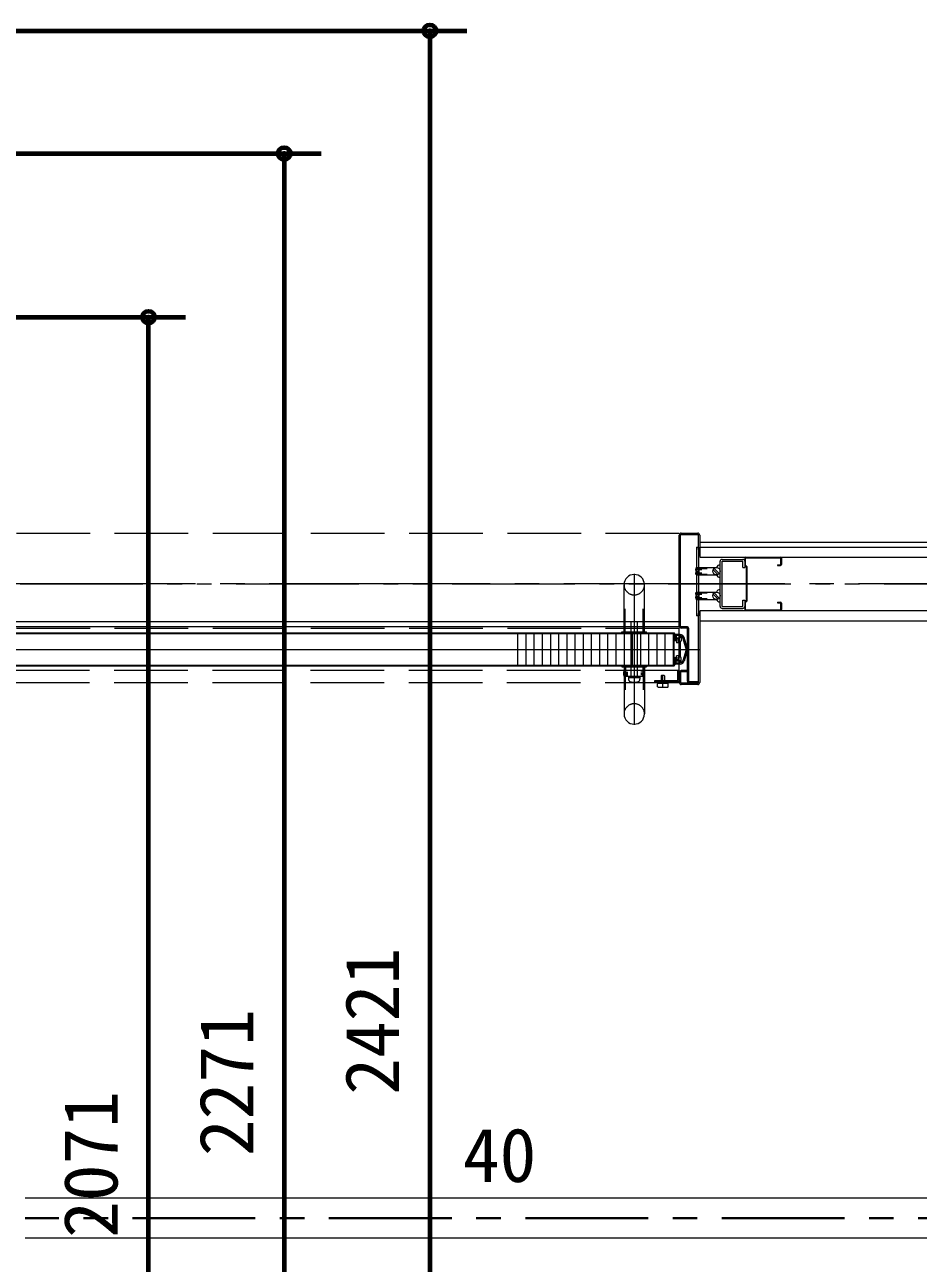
# Model space of a CAD drawing. Units: millimetres at full size, sheet at 1:30. Extents: x -16828 to 149130, y 47892 to 100313.
# Drawn here: x -1764 to -672, y 56415 to 57929 of the extents above; entities that cross this region are included whole.
import ezdxf
from ezdxf.enums import TextEntityAlignment as Align

# ---------------------------------------------------------------- set-up
doc = ezdxf.new("R2010")
doc.units = ezdxf.units.MM
doc.header["$LTSCALE"] = 30
doc.header["$PDMODE"] = 32
doc.header["$PDSIZE"] = 15
for name, pattern in [('CHAIN1', [8, 5, -1, 1, -1]), ('CHAIN2', [12, 9, -1, 1, -1]), ('DASHED3', [4, 3, -1]), ('DOUBLE_CHAIN1', [8.8, 5, -1, 0.6, -0.6, 0.6, -1])]:
    doc.linetypes.add(name, pattern=pattern)
for name, color, linetype, lineweight in [('2-2_間仕切り芯', 7, 'DOUBLE_CHAIN1', 15), ('2-3_間仕切り', 7, 'Continuous', 15), ('2-A_建具', 7, 'Continuous', 15), ('3-0_AIHO08-壁芯', 7, 'CHAIN2', 15), ('9-B_配管－給湯１２：ＨＴＬＰ（ＵＸ）', 3, 'Continuous', 20), ('9-E_配管－給湯１：ＣＵＰ(Ｍ)', 1, 'Continuous', 60)]:
    doc.layers.add(name, color=color, linetype=linetype, lineweight=lineweight)
doc.styles.add('ＭＳ ゴシック', font='')
doc.styles.get('ＭＳ ゴシック').set_extended_font_data('MS Gothic')

msp = doc.modelspace()

# ---------------------------------------------------------------- linework, layer by layer
at = {"layer": '2-2_間仕切り芯'}
msp.add_line((-3353.58, 57245.86), (537.67, 57245.86), dxfattribs=at)
at = {"layer": '2-3_間仕切り'}
for p, q in [((-939.04, 57296.86), (-247.04, 57296.86)), ((-939.04, 57290.86), (-247.04, 57290.86)), ((-939.04, 57278.36), (-247.04, 57278.36)), ((-939.04, 57213.36), (-167.54, 57213.36)), ((-939.04, 57200.86), (-467.54, 57200.86))]:
    msp.add_line(p, q, dxfattribs=at)
at = {"layer": '2-A_建具', "linetype": 'DASHED3'}
for p, q in [((-1894.04, 57307.86), (-961.64, 57307.86)), ((-942.94, 57290.86), (-942.94, 57206.86)), ((-940.64, 57290.86), (-940.64, 57206.86)), ((-1030.04, 57187.36), (-1030.04, 57215.23)), ((-1008.04, 57187.36), (-1008.04, 57215.23)), ((-1894.04, 57191.86), (-961.64, 57191.86)), ((-1023.04, 57199.58), (-1023.04, 57132.86)), ((-1021.54, 57185.26), (-1021.54, 57146.46)), ((-1015.04, 57132.86), (-1015.04, 57199.58)), ((-1011.54, 57185.26), (-1011.54, 57146.46)), ((-964.54, 57191.86), (-964.54, 57124.86)), ((-964.54, 57139.86), (-2744.04, 57139.86)), ((-1034.04, 57144.36), (-1004.04, 57144.36)), ((-1031.34, 57132.86), (-1031.34, 57139.86)), ((-1031.34, 57139.86), (-1029.34, 57137.86)), ((-1030.04, 57144.36), (-1030.04, 57116.5)), ((-1029.54, 57144.36), (-1029.54, 57133.86)), ((-1006.74, 57139.86), (-1008.74, 57137.86)), ((-1008.54, 57144.36), (-1008.54, 57133.86)), ((-1008.04, 57144.36), (-1008.04, 57116.5)), ((-1006.74, 57132.86), (-1006.74, 57139.86)), ((-965.64, 57139.06), (-964.04, 57139.06)), ((-964.04, 57128.46), (-964.04, 57139.06)), ((-964.54, 57124.86), (-2744.04, 57124.86)), ((-1032.14, 57136.36), (-1026.96, 57136.36)), ((-1031.34, 57132.86), (-1031.54, 57132.86)), ((-1031.34, 57132.86), (-1029.34, 57134.86)), ((-1029.34, 57137.86), (-1026.96, 57137.86)), ((-1029.34, 57134.86), (-1026.96, 57134.86)), ((-1028.54, 57132.86), (-1009.54, 57132.86)), ((-1026.04, 57132.86), (-1026.04, 57129.2)), ((-1012.04, 57130.86), (-1026.04, 57130.86)), ((-1012.04, 57132.86), (-1012.04, 57129.2)), ((-1008.74, 57137.86), (-1011.12, 57137.86)), ((-1011.12, 57136.36), (-1005.94, 57136.36)), ((-1008.74, 57134.86), (-1011.12, 57134.86)), ((-1006.74, 57132.86), (-1008.74, 57134.86)), ((-1006.74, 57132.86), (-1006.54, 57132.86)), ((-994.04, 57126.06), (-994.04, 57127.66)), ((-994.04, 57126.06), (-966.44, 57126.06)), ((-990.04, 57124.06), (-990.54, 57123.56)), ((-978.04, 57124.06), (-990.04, 57124.06)), ((-989.04, 57124.06), (-989.04, 57124.86)), ((-986.04, 57133.66), (-986.04, 57124.86)), ((-984.04, 57119.06), (-984.04, 57134.06)), ((-982.44, 57134.06), (-982.04, 57133.66)), ((-982.04, 57133.66), (-982.04, 57124.86)), ((-979.04, 57124.06), (-979.04, 57124.86)), ((-978.04, 57124.06), (-977.54, 57123.56)), ((-990.54, 57120.06), (-990.54, 57123.56)), ((-989.54, 57119.06), (-990.54, 57120.06)), ((-978.54, 57119.06), (-989.54, 57119.06)), ((-977.54, 57120.06), (-978.54, 57119.06)), ((-977.54, 57120.06), (-977.54, 57123.56))]:
    msp.add_line(p, q, dxfattribs=at)
at = {"layer": '2-A_建具'}
for p, q in [((-962.44, 57193.46), (-962.44, 57306.26)), ((-962.44, 57306.26), (-940.64, 57306.26)), ((-961.64, 57307.86), (-941.44, 57307.86)), ((-940.64, 57287.86), (-940.64, 57306.26)), ((-964.04, 57194.26), (-964.04, 57305.46)), ((-942.94, 57290.86), (-940.64, 57290.86)), ((-939.04, 57305.46), (-939.04, 57279.36)), ((-940.64, 57287.86), (-939.04, 57287.86)), ((-911.64, 57275.86), (-886.44, 57275.86)), ((-884.04, 57277.16), (-884.04, 57265.86)), ((-883.24, 57277.56), (-839.84, 57277.56)), ((-883.24, 57268.69), (-883.24, 57277.56)), ((-882.84, 57278.36), (-840.24, 57278.36)), ((-839.84, 57269.16), (-839.84, 57277.56)), ((-839.04, 57277.16), (-839.04, 57269.56)), ((-944.03, 57263.36), (-936.28, 57263.36)), ((-943.7, 57264.86), (-929.84, 57264.86)), ((-942.54, 57265.86), (-918.54, 57265.86)), ((-916.49, 57257.08), (-922.64, 57263.23)), ((-915.07, 57258.49), (-921.41, 57264.83)), ((-914.04, 57218.26), (-914.04, 57273.46)), ((-911.74, 57273.56), (-886.34, 57273.56)), ((-911.74, 57218.16), (-911.74, 57273.56)), ((-886.34, 57265.86), (-886.34, 57273.56)), ((-886.34, 57265.86), (-884.04, 57265.86)), ((-883.69, 57268.01), (-882.04, 57266.36)), ((-883.24, 57268.69), (-881.24, 57266.69)), ((-882.04, 57225.36), (-882.04, 57266.36)), ((-881.24, 57225.03), (-881.24, 57266.69)), ((-844.04, 57269.16), (-839.84, 57269.16)), ((-844.04, 57269.16), (-844.04, 57268.36)), ((-844.04, 57268.36), (-840.24, 57268.36)), ((-1019.04, 57258.36), (-1019.04, 57073.36)), ((-942.54, 57256.86), (-918.54, 57256.86)), ((-941.39, 57257.86), (-929.84, 57257.86)), ((-941.05, 57259.36), (-936.28, 57259.36)), ((-1031.54, 57187.36), (-1031.54, 57244.86)), ((-1006.54, 57187.36), (-1006.54, 57244.86)), ((-944.03, 57233.36), (-936.28, 57233.36)), ((-943.7, 57234.86), (-929.84, 57234.86)), ((-942.54, 57235.86), (-918.54, 57235.86)), ((-916.49, 57227.08), (-922.64, 57233.23)), ((-915.07, 57228.49), (-921.41, 57234.83)), ((-942.54, 57226.86), (-918.54, 57226.86)), ((-941.39, 57227.86), (-929.84, 57227.86)), ((-941.05, 57229.36), (-936.28, 57229.36)), ((-911.74, 57218.16), (-886.34, 57218.16)), ((-911.64, 57215.86), (-886.44, 57215.86)), ((-886.34, 57225.86), (-884.04, 57225.86)), ((-886.34, 57218.16), (-886.34, 57225.86)), ((-884.04, 57225.86), (-884.04, 57214.56)), ((-882.04, 57225.36), (-883.69, 57223.71)), ((-881.24, 57225.03), (-883.24, 57223.03)), ((-883.24, 57214.16), (-883.24, 57223.03)), ((-844.04, 57223.36), (-840.24, 57223.36)), ((-844.04, 57223.36), (-844.04, 57222.56)), ((-844.04, 57222.56), (-839.84, 57222.56)), ((-839.84, 57214.16), (-839.84, 57222.56)), ((-839.04, 57222.16), (-839.04, 57214.56)), ((-1894.04, 57199.86), (-964.04, 57199.86)), ((-940.64, 57206.86), (-942.94, 57206.86)), ((-939.04, 57209.86), (-940.64, 57209.86)), ((-940.64, 57124.46), (-940.64, 57209.86)), ((-939.04, 57212.36), (-939.04, 57125.26)), ((-883.24, 57214.16), (-839.84, 57214.16)), ((-882.84, 57213.36), (-840.24, 57213.36)), ((-1928.04, 57185.26), (-970.04, 57185.26)), ((-1927.74, 57185.86), (-970.34, 57185.86)), ((-1894.04, 57193.86), (-964.04, 57193.86)), ((-1161.54, 57185.26), (-1161.54, 57146.46)), ((-1151.54, 57185.26), (-1151.54, 57146.46)), ((-1141.54, 57185.26), (-1141.54, 57146.46)), ((-1131.54, 57185.26), (-1131.54, 57146.46)), ((-1121.54, 57185.26), (-1121.54, 57146.46)), ((-1111.54, 57185.26), (-1111.54, 57146.46)), ((-1101.54, 57185.26), (-1101.54, 57146.46)), ((-1091.54, 57185.26), (-1091.54, 57146.46)), ((-1081.54, 57185.26), (-1081.54, 57146.46)), ((-1071.54, 57185.26), (-1071.54, 57146.46)), ((-1061.54, 57185.26), (-1061.54, 57146.46)), ((-1051.54, 57185.26), (-1051.54, 57146.46)), ((-1041.54, 57185.26), (-1041.54, 57146.46)), ((-1034.04, 57187.36), (-1004.04, 57187.36)), ((-1034.04, 57185.86), (-1034.04, 57187.36)), ((-1034.04, 57185.86), (-1004.04, 57185.86)), ((-1031.54, 57185.26), (-1031.54, 57146.46)), ((-1004.04, 57185.86), (-1004.04, 57187.36)), ((-1001.54, 57185.26), (-1001.54, 57146.46)), ((-991.54, 57185.26), (-991.54, 57146.46)), ((-981.54, 57185.26), (-981.54, 57146.46)), ((-971.54, 57185.26), (-971.54, 57146.46)), ((-970.54, 57185.11), (-971.04, 57185.11)), ((-970.04, 57185.26), (-970.04, 57178.36)), ((-969.44, 57184.96), (-969.44, 57178.36)), ((-954.84, 57193.46), (-962.44, 57193.46)), ((-954.04, 57191.86), (-961.64, 57191.86)), ((-954.04, 57126.86), (-954.04, 57191.86)), ((-952.44, 57126.06), (-952.44, 57191.06)), ((-970.54, 57180.11), (-970.54, 57177.36)), ((-970.04, 57180.11), (-970.54, 57180.11)), ((-969.04, 57177.36), (-970.54, 57177.36)), ((-968.64, 57176.36), (-970.54, 57176.36)), ((-970.54, 57176.36), (-970.54, 57155.36)), ((-969.44, 57178.36), (-970.04, 57178.36)), ((-969.04, 57183.86), (-969.04, 57179.86)), ((-962.82, 57183.86), (-969.04, 57183.86)), ((-967.84, 57179.86), (-969.04, 57179.86)), ((-968.68, 57179.02), (-969.04, 57177.36)), ((-967.69, 57178.86), (-968.15, 57176.75)), ((-967.84, 57182.66), (-967.84, 57179.86)), ((-965.04, 57182.66), (-967.84, 57182.66)), ((-967.69, 57179.86), (-964.54, 57179.86)), ((-967.54, 57178.11), (-967.54, 57173.61)), ((-964.04, 57173.61), (-967.54, 57173.61)), ((-965.74, 57178.61), (-967.04, 57178.61)), ((-965.24, 57178.11), (-965.24, 57175.61)), ((-964.04, 57175.61), (-965.24, 57175.61)), ((-964.04, 57158.11), (-964.04, 57173.61)), ((-963.04, 57182.36), (-963.04, 57179.86)), ((-961.54, 57175.86), (-962.54, 57175.86)), ((-962.54, 57155.86), (-962.54, 57175.86)), ((-961.54, 57182.36), (-961.54, 57175.86)), ((-955.67, 57166.4), (-959.46, 57179.81)), ((-954.12, 57166.4), (-958.01, 57180.22)), ((-2110.29, 57165.86), (-939.04, 57165.86)), ((-968.64, 57155.36), (-970.54, 57155.36)), ((-969.04, 57154.36), (-970.54, 57154.36)), ((-968.68, 57152.7), (-969.04, 57154.36)), ((-967.69, 57152.86), (-968.15, 57154.97)), ((-964.04, 57158.11), (-967.54, 57158.11)), ((-967.54, 57153.61), (-967.54, 57158.11)), ((-964.04, 57156.11), (-965.24, 57156.11)), ((-965.24, 57153.61), (-965.24, 57156.11)), ((-964.04, 57151.86), (-964.04, 57156.11)), ((-961.54, 57155.86), (-962.54, 57155.86)), ((-961.54, 57149.36), (-961.54, 57155.86)), ((-955.67, 57165.32), (-959.46, 57151.91)), ((-954.12, 57165.32), (-958.01, 57151.5)), ((-1928.04, 57146.46), (-970.04, 57146.46)), ((-1927.74, 57145.86), (-970.34, 57145.86)), ((-1034.04, 57145.86), (-1034.04, 57144.36)), ((-1034.04, 57145.86), (-1004.04, 57145.86)), ((-1031.54, 57144.36), (-1031.54, 57086.86)), ((-1006.54, 57144.36), (-1006.54, 57086.86)), ((-1004.04, 57145.86), (-1004.04, 57144.36)), ((-970.54, 57146.61), (-971.04, 57146.61)), ((-969.44, 57153.36), (-970.04, 57153.36)), ((-970.04, 57153.36), (-970.04, 57146.46)), ((-969.44, 57153.36), (-969.44, 57146.76)), ((-969.04, 57147.86), (-969.04, 57151.86)), ((-967.84, 57151.86), (-969.04, 57151.86)), ((-962.82, 57147.86), (-969.04, 57147.86)), ((-967.84, 57149.06), (-967.84, 57151.86)), ((-965.04, 57149.06), (-967.84, 57149.06)), ((-967.69, 57151.86), (-964.54, 57151.86)), ((-965.74, 57153.11), (-967.04, 57153.11)), ((-963.04, 57151.86), (-964.04, 57151.86)), ((-963.04, 57149.36), (-963.04, 57151.86)), ((-954.04, 57139.86), (-961.64, 57139.86)), ((-964.04, 57137.46), (-964.04, 57125.26)), ((-954.04, 57138.26), (-962.44, 57138.26)), ((-962.44, 57138.26), (-962.44, 57124.46)), ((-940.64, 57124.46), (-962.44, 57124.46)), ((-941.64, 57126.06), (-952.44, 57126.06)), ((-941.64, 57124.46), (-941.64, 57126.06)), ((-941.44, 57122.86), (-961.64, 57122.86))]:
    msp.add_line(p, q, dxfattribs=at)
for points in [[(-965.04, 57177.36), (-965.04, 57178.86), (-967.69, 57178.86)], [(-961.54, 57182.36), (-964.04, 57182.36), (-965.04, 57182.66)], [(-963.04, 57179.86), (-964.04, 57179.86), (-964.04, 57175.61)], [(-971.54, 57165.56), (-971.24, 57165.86), (-971.54, 57166.16)], [(-970.04, 57151.61), (-970.54, 57151.61), (-970.54, 57154.36)], [(-965.04, 57154.36), (-965.04, 57152.86), (-967.69, 57152.86)], [(-961.54, 57149.36), (-964.04, 57149.36), (-965.04, 57149.06)]]:
    msp.add_lwpolyline(points, dxfattribs=at)
at = {"layer": '2-A_建具', "linetype": 'DASHED3'}
for points in [[(-994.04, 57127.66), (-965.64, 57127.66), (-965.64, 57139.06)], [(-982.44, 57134.06), (-985.64, 57134.06), (-986.04, 57133.66)]]:
    msp.add_lwpolyline(points, dxfattribs=at)
at = {"layer": '2-A_建具'}
for centre in [(-918.54, 57261.36), (-918.54, 57231.36)]:
    msp.add_circle(centre, 4.5, dxfattribs=at)
for centre, radius, start, end in [((-961.64, 57305.46), 2.4, 90, 180), ((-941.44, 57305.46), 2.4, 0, 90), ((-911.64, 57273.46), 2.4, 90, 180), ((-886.44, 57273.46), 2.4, 0, 90), ((-882.84, 57277.16), 1.2, 90, 180), ((-840.24, 57277.16), 1.2, 0, 90), ((-941.6, 57263.61), 2.44, 112.61986, 247.38014), ((-941.6, 57259.11), 2.44, 112.61986, 247.38014), ((-943.48, 57259.11), 2.44, 292.61986, 67.38014), ((-940.64, 57265.86), 1, 270, 90), ((-940.64, 57264.06), 1, 270, 64.15807), ((-940.64, 57262.26), 1, 270, 64.15807), ((-940.64, 57260.46), 1, 270, 64.15807), ((-914.61, 57264.82), 4.02, 81.82006, 165.0162), ((-882.84, 57268.86), 1.2, 180, 225), ((-840.24, 57269.56), 1.2, 270, 0), ((-1019.04, 57244.86), 12.5, 0, 180), ((-940.64, 57258.66), 1, 270, 64.15807), ((-940.64, 57256.86), 1, 270, 64.15807), ((-914.61, 57257.9), 4.02, 194.9838, 278.17994), ((-941.6, 57233.61), 2.44, 112.61986, 247.38014), ((-941.6, 57229.11), 2.44, 112.61986, 247.38014), ((-943.48, 57229.11), 2.44, 292.61986, 67.38014), ((-940.64, 57235.86), 1, 270, 90), ((-940.64, 57234.06), 1, 270, 64.15807), ((-940.64, 57232.26), 1, 270, 64.15807), ((-940.64, 57230.46), 1, 270, 64.15807), ((-914.61, 57234.82), 4.02, 81.82006, 165.0162), ((-940.64, 57228.66), 1, 270, 64.15807), ((-940.64, 57226.86), 1, 270, 64.15807), ((-914.61, 57227.9), 4.02, 194.9838, 278.17994), ((-911.64, 57218.26), 2.4, 180, 270), ((-886.44, 57218.26), 2.4, 270, 0), ((-882.84, 57222.86), 1.2, 135, 180), ((-840.24, 57222.16), 1.2, 0, 90), ((-882.84, 57214.56), 1.2, 180, 270), ((-840.24, 57214.56), 1.2, 270, 0), ((-971.04, 57184.61), 0.5, 89.99996, 180.00004), ((-970.54, 57184.61), 0.5, 359.99996, 90.00004), ((-970.34, 57184.96), 0.9, 0, 90), ((-961.64, 57194.26), 2.4, 180, 270), ((-954.84, 57191.06), 2.4, 0, 90), ((-967.69, 57178.86), 1, 90, 170.78101), ((-968.64, 57176.86), 0.5, 270, 347.66927), ((-967.04, 57178.11), 0.5, 90, 180), ((-965.74, 57178.11), 0.5, 0, 90), ((-964.54, 57177.36), 0.5, 180, 270), ((-964.54, 57179.36), 0.5, 0, 90), ((-964.54, 57177.36), 0.5, 270, 0), ((-962.82, 57178.86), 5, 15.75454, 90), ((-962.82, 57178.86), 3.5, 15.75454, 68.46771), ((-968.64, 57154.86), 0.5, 12.33073, 90), ((-964.54, 57154.36), 0.5, 90, 180), ((-964.54, 57154.36), 0.5, 0, 90), ((-957.6, 57165.86), 2, 344.24546, 15.75454), ((-956.04, 57165.86), 2, 344.24546, 15.75454), ((-971.04, 57147.11), 0.5, 179.99996, 270.00004), ((-970.54, 57147.11), 0.5, 269.99996, 0.00004), ((-970.34, 57146.76), 0.9, 270, 0), ((-967.69, 57152.86), 1, 189.21899, 270), ((-967.04, 57153.61), 0.5, 180, 270), ((-965.74, 57153.61), 0.5, 270, 0), ((-964.54, 57152.36), 0.5, 270, 0), ((-961.64, 57137.46), 2.4, 90, 180), ((-962.82, 57152.86), 5, 270, 344.24546), ((-962.82, 57152.86), 3.5, 291.53229, 344.24546), ((-961.64, 57125.26), 2.4, 180, 270), ((-951.64, 57126.86), 2.4, 180, 270), ((-941.44, 57125.26), 2.4, 270, 0), ((-1019.04, 57086.86), 12.5, 180, 0)]:
    msp.add_arc(centre, radius, start, end, dxfattribs=at)
at = {"layer": '2-A_建具', "linetype": 'DASHED3'}
for centre, radius, start, end in [((-1019.04, 57244.86), 12.5, 180, 0), ((-1021.63, 57136.36), 10.51, 160.54484, 199.45516), ((-1016.45, 57136.36), 10.51, 340.54484, 19.45516), ((-1028.54, 57133.86), 1, 180, 270), ((-1023.04, 57129.2), 3, 180, 254.53399), ((-1019.04, 57143.66), 18, 254.53399, 285.46601), ((-1015.04, 57129.2), 3, 285.46601, 0), ((-1009.54, 57133.86), 1, 270, 0), ((-966.44, 57128.46), 2.4, 270, 0), ((-1019.04, 57086.86), 12.5, 0, 180)]:
    msp.add_arc(centre, radius, start, end, dxfattribs=at)
at = {"layer": '3-0_AIHO08-壁芯'}
msp.add_line((-115.04, 57245.86), (-2815.04, 57245.86), dxfattribs=at)
at = {"layer": '9-B_配管－給湯１２：ＨＴＬＰ（ＵＸ）'}
for p, q in [((917.96, 56494.89), (-1763.47, 56494.89)), ((-1763.47, 56446.29), (917.96, 56446.29))]:
    msp.add_line(p, q, dxfattribs=at)
at = {"layer": '9-B_配管－給湯１２：ＨＴＬＰ（ＵＸ）', "color": 2, "linetype": 'CHAIN1', "lineweight": 30}
msp.add_line((917.96, 56470.59), (-1763.47, 56470.59), dxfattribs=at)
at = {"layer": '9-E_配管－給湯１：ＣＵＰ(Ｍ)'}
for p, q in [((-2337.04, 57921.89), (-1223.69, 57921.89)), ((-1268.69, 57921.89), (-1268.69, 55500.86)), ((-2469.04, 57771.86), (-1401.73, 57771.86)), ((-1446.73, 57771.86), (-1446.73, 55500.86)), ((-2469.04, 57571.86), (-1567.55, 57571.86)), ((-1612.55, 55500.86), (-1612.55, 57571.86))]:
    msp.add_line(p, q, dxfattribs=at)
for p in [(-1268.69, 57921.89), (-1446.73, 57771.86), (-1612.55, 57571.86)]:
    msp.add_point(p, dxfattribs=at)

# ---------------------------------------------------------------- texts
at = {"layer": '9-B_配管－給湯１２：ＨＴＬＰ（ＵＸ）', "color": 7, "style": 'ＭＳ ゴシック'}
msp.add_text('40', height=65.98, dxfattribs=at).set_placement((-1228.47, 56494.89), align=Align.BOTTOM_LEFT)
at = {"layer": '9-E_配管－給湯１：ＣＵＰ(Ｍ)', "style": 'ＭＳ ゴシック'}
for s, p in [('2421', (-1286.69, 56621.37)), ('2271', (-1464.73, 56546.36)), ('2071', (-1630.55, 56446.36))]:
    msp.add_text(s, height=65.98, rotation=90, dxfattribs=at).set_placement(p, align=Align.BOTTOM_LEFT)

doc.saveas('drawing.dxf')
